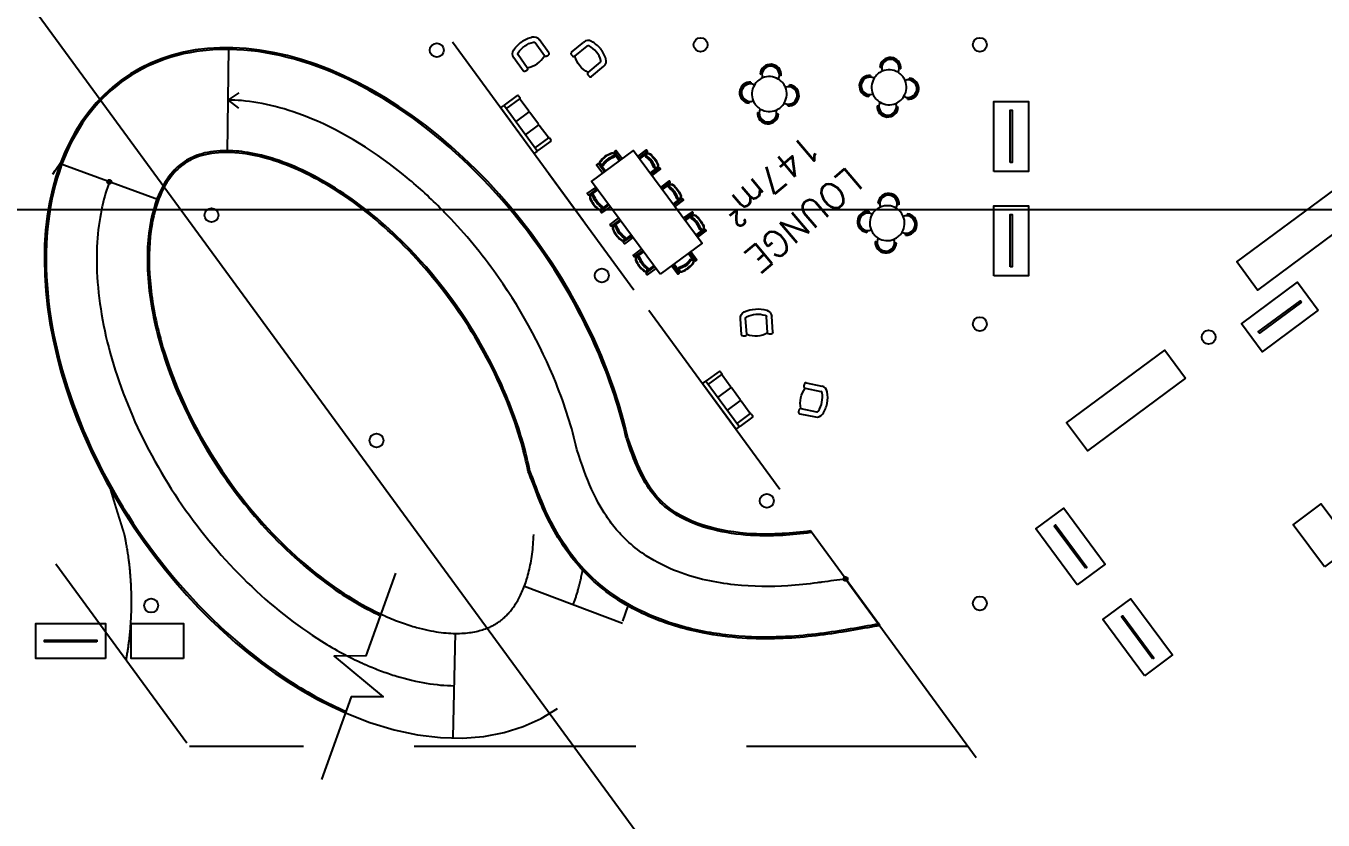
# Model space of a CAD drawing. Header units: millimetres. Extents: x 55520 to 96084, y -58491 to -49645.
# Drawn here: x 59555.19 to 59592.36, y -57762.87 to -57740.13 of the extents above; entities that cross this region are included whole.
import ezdxf

# ---------------------------------------------------------------- set-up
doc = ezdxf.new("R2010")
doc.units = ezdxf.units.MM
doc.linetypes.add('HIDDEN', pattern=[9.525, 6.35, -3.175])
for name, color, linetype in [('Alvenaria Vista', 40, 'Continuous'), ('ARQ-COTAS', 1, 'Continuous'), ('ARQ-TEXTO3', 3, 'Continuous'), ('Caminhos Principais', 13, 'Continuous'), ('Esquadrias', 241, 'Continuous'), ('Linha Fina', 100, 'Continuous'), ('Mobiliário_cinza', 254, 'Continuous'), ('Pilares', 181, 'Continuous'), ('Projeção', 60, 'HIDDEN')]:
    doc.layers.add(name, color=color, linetype=linetype)
doc.styles.add('ROMANS', font='romans.shx')

# ---------------------------------------------------------------- blocks, each defined once
blk = doc.blocks.new('Expo_1')
blk.add_lwpolyline([(55979.651, -57955.975), (55981.651, -57955.975), (55981.651, -57956.975), (55979.651, -57956.975)], close=True)
at = {"layer": 'Esquadrias'}
blk.add_lwpolyline([(55979.901, -57956.45), (55981.401, -57956.45), (55981.401, -57956.5), (55979.901, -57956.5)], close=True, dxfattribs=at)
blk = doc.blocks.new('mesa-copa-1')
for p, q in [((-0.593, 0.536), (-0.613, 0.555)), ((-0.544, 0.584), (-0.564, 0.603)), ((-0.184, 0.601), (-0.202, 0.582)), ((0.168, 0.61), (0.187, 0.591)), ((0.536, 0.593), (0.555, 0.613)), ((0.584, 0.544), (0.603, 0.564)), ((-0.61, 0.168), (-0.591, 0.187)), ((0.601, 0.184), (0.582, 0.202)), ((-0.601, -0.184), (-0.582, -0.202)), ((0.61, -0.168), (0.591, -0.187)), ((-0.584, -0.544), (-0.603, -0.564)), ((-0.536, -0.593), (-0.555, -0.613)), ((-0.168, -0.61), (-0.187, -0.591)), ((0.184, -0.601), (0.202, -0.582)), ((0.544, -0.584), (0.564, -0.603)), ((0.593, -0.536), (0.613, -0.555))]:
    blk.add_line(p, q)
for centre, radius, start, end in [((-0.395, 0.383), 0.304, 45.7426, 225), ((-0.395, 0.383), 0.277, 141.5942, 225), ((-0.395, 0.383), 0.25, 142.2022, 250.7613), ((-0.395, 0.383), 0.277, 137.4499, 141.5942), ((-0.395, 0.383), 0.277, 131.6623, 137.4499), ((-0.395, 0.383), 0.25, 137.6067, 142.2022), ((-0.395, 0.383), 0.277, 127.4996, 131.6623), ((-0.395, 0.383), 0.25, 131.1911, 137.6067), ((-0.395, 0.383), 0.277, 45.7426, 127.4996), ((-0.395, 0.383), 0.25, 126.5706, 131.1911), ((-0.395, 0.383), 0.25, 21.0509, 126.5706), ((0, 0), 0.5, 108.9257, 162.8866), ((0, 0), 0.5, 72.8866, 108.9257), ((0.383, 0.395), 0.25, 52.2022, 160.7613), ((0, 0), 0.5, 18.9257, 72.8866), ((0.383, 0.395), 0.304, 315.7426, 135), ((0.383, 0.395), 0.277, 51.5942, 135), ((0.383, 0.395), 0.25, 291.0509, 36.5706), ((0.383, 0.395), 0.25, 47.6067, 52.2022), ((0.383, 0.395), 0.25, 41.1911, 47.6067), ((0.383, 0.395), 0.277, 47.4499, 51.5942), ((0.383, 0.395), 0.277, 41.6623, 47.4499), ((0.383, 0.395), 0.25, 36.5706, 41.1911), ((0.383, 0.395), 0.277, 315.7426, 37.4996), ((0.383, 0.395), 0.277, 37.4996, 41.6623), ((0, 0), 0.5, 162.8866, 198.9257), ((0, 0), 0.5, 342.8866, 18.9257), ((-0.383, -0.395), 0.304, 135.7426, 315), ((-0.383, -0.395), 0.277, 135.7426, 217.4996), ((-0.383, -0.395), 0.25, 111.0509, 216.5706), ((0, 0), 0.5, 198.9257, 252.8866), ((0, 0), 0.5, 288.9257, 342.8866), ((0.395, -0.383), 0.304, 225.7426, 45), ((0.395, -0.383), 0.25, 322.2022, 70.7613), ((0.395, -0.383), 0.277, 321.5942, 45), ((-0.383, -0.395), 0.277, 217.4996, 221.6623), ((-0.383, -0.395), 0.277, 221.6623, 227.4499), ((-0.383, -0.395), 0.25, 216.5706, 221.1911), ((-0.383, -0.395), 0.25, 221.1911, 227.6067), ((-0.383, -0.395), 0.277, 227.4499, 231.5942), ((-0.383, -0.395), 0.277, 231.5942, 315), ((-0.383, -0.395), 0.25, 227.6067, 232.2022), ((-0.383, -0.395), 0.25, 232.2022, 340.7613), ((0, 0), 0.5, 252.8866, 288.9257), ((0.395, -0.383), 0.25, 201.0509, 306.5706), ((0.395, -0.383), 0.277, 225.7426, 307.4996), ((0.395, -0.383), 0.25, 306.5706, 311.1911), ((0.395, -0.383), 0.25, 311.1911, 317.6067), ((0.395, -0.383), 0.277, 307.4996, 311.6623), ((0.395, -0.383), 0.25, 317.6067, 322.2022), ((0.395, -0.383), 0.277, 311.6623, 317.4499), ((0.395, -0.383), 0.277, 317.4499, 321.5942)]:
    blk.add_arc(centre, radius, start, end)
blk = doc.blocks.new('sofá-3l-5')
for p, q in [((-1.025, 0), (1.025, 0)), ((-1.05, -0.125), (-1.05, -0.025)), ((-1.05, -0.775), (-1.05, -0.175)), ((-1.025, -0.15), (1.025, -0.15)), ((-0.9, -0.775), (-0.9, -0.15)), ((-0.3, -0.15), (-0.3, -0.75)), ((0.3, -0.15), (0.3, -0.75)), ((0.9, -0.15), (0.9, -0.775)), ((1.05, -0.025), (1.05, -0.125)), ((1.05, -0.175), (1.05, -0.775)), ((-0.925, -0.8), (-1.025, -0.8)), ((-0.875, -0.775), (-0.325, -0.775)), ((-0.275, -0.775), (0.275, -0.775)), ((0.325, -0.775), (0.875, -0.775)), ((1.025, -0.8), (0.925, -0.8))]:
    blk.add_line(p, q)
for centre, start, end in [((-1.025, -0.025), 90, 180), ((-1.025, -0.125), 180, 270), ((-1.025, -0.175), 90, 180), ((-0.925, -0.175), 0, 90), ((0.925, -0.175), 90, 180), ((1.025, -0.025), 0, 90), ((1.025, -0.125), 270, 0), ((1.025, -0.175), 0, 90), ((-1.025, -0.775), 180, 270), ((-0.925, -0.775), 270, 0), ((-0.875, -0.75), 180, 270), ((-0.325, -0.75), 270, 360), ((-0.275, -0.75), 180, 270), ((0.275, -0.75), 270, 360), ((0.325, -0.75), 180, 270), ((0.875, -0.75), 270, 360), ((0.925, -0.775), 180, 270), ((1.025, -0.775), 270, 0)]:
    blk.add_arc(centre, 0.025, start, end)
blk = doc.blocks.new('polt-2')
for p, q in [((-0.45, -0.701), (-0.45, -0.247)), ((-0.3, -0.701), (-0.3, -0.247)), ((0.3, -0.701), (0.3, -0.247)), ((0.45, -0.701), (0.45, -0.247)), ((-0.4, -0.751), (-0.35, -0.751)), ((0.35, -0.751), (0.4, -0.751))]:
    blk.add_line(p, q)
blk.add_lwpolyline([(0.3, -0.701, -0.228198), (-0.3, -0.701, -0.628402)], format="xyb")
for centre, radius, start, end in [((0, -0.05), 0.05, 89.9104, 90.0896), ((-0.25, -0.247), 0.2, 111.267, 180), ((0.001, -0.893), 0.893, 90.0896, 111.267), ((-0.25, -0.247), 0.05, 111.267, 180), ((0.001, -0.893), 0.743, 90.0896, 111.267), ((-0.001, -0.893), 0.893, 68.733, 89.9104), ((-0.001, -0.893), 0.743, 68.733, 89.9104), ((0.25, -0.247), 0.05, 0, 68.733), ((0.25, -0.247), 0.2, 0, 68.733), ((-0.4, -0.701), 0.05, 180, 270), ((-0.35, -0.701), 0.05, 270, 0), ((0.35, -0.701), 0.05, 180, 270), ((0.4, -0.701), 0.05, 270, 0)]:
    blk.add_arc(centre, radius, start, end)
blk = doc.blocks.new('cadeira cortada')
for points in [[(253.53, -365.944), (253.53, -365.67), (253.48, -365.67), (253.48, -365.944)], [(254.105, -365.944), (254.105, -365.67), (254.055, -365.67), (254.055, -365.944)]]:
    blk.add_lwpolyline(points)
for points in [[(253.563, -365.944), (253.563, -365.726, -0.34754), (253.624, -365.648, -0.116963), (253.961, -365.648, -0.34754), (254.023, -365.726), (254.023, -365.944)], [(254.023, -365.759, -0.342833), (253.969, -365.784, 0.050886), (253.793, -365.755, 0.050886), (253.617, -365.784, -0.342833), (253.563, -365.759)]]:
    blk.add_lwpolyline(points, format="xyb")
blk.add_lwpolyline([(254.023, -365.726, -0.342833), (253.969, -365.751, 0.050886), (253.793, -365.721, 0.050886), (253.617, -365.751, -0.342833), (253.563, -365.726, -0.272556), (253.628, -365.662, -0.116963), (253.958, -365.662, -0.272556)], format="xyb", close=True)

msp = doc.modelspace()

# ---------------------------------------------------------------- linework, layer by layer
at = {"layer": 'Alvenaria Vista'}
for p, q in [((59560.973, -57743.752), (59561.005, -57740.752)), ((59558.994, -57745.107), (59556.174, -57744.082)), ((59579.654, -57757.303), (59577.668, -57754.592))]:
    msp.add_line(p, q, dxfattribs=at)
at = {"layer": 'Alvenaria Vista', "color": 100}
for q in [(59561.305, -57742.044), (59561.285, -57742.488)]:
    msp.add_line((59560.989, -57742.252), q, dxfattribs=at)
for centre in [(59557.584, -57744.594), (59578.676, -57755.968)]:
    msp.add_circle(centre, 0.0588, dxfattribs=at)
at = {"layer": 'Alvenaria Vista'}
msp.add_ellipse((59564.234, -57750.64), major_axis=(6.189, -9.043), ratio=0.646155, start_param=1.024414, end_param=5.482483, dxfattribs=at)
for points, knots in [([(59423.514, -57798.825), (59463.082, -57747.087), (59502.65, -57695.348), (59542.218, -57643.61), (59549.466, -57636.301), (59556.714, -57628.992), (59563.963, -57621.683), (59574.888, -57615.418), (59585.813, -57609.153), (59596.738, -57602.887), (59607.709, -57603.663), (59618.68, -57604.438), (59629.651, -57605.213), (59666.163, -57648.985), (59702.675, -57692.757), (59739.187, -57736.529), (59752.038, -57750.994), (59764.89, -57765.458), (59777.742, -57779.923)], [20.322416, 20.322416, 20.322416, 20.322416, 21.305376, 21.305376, 21.305376, 22.305376, 22.305376, 22.305376, 23.305376, 23.305376, 23.305376, 24.305376, 24.305376, 24.305376, 25.305376, 25.305376, 25.305376, 25.593369, 25.593369, 25.593369, 25.593369]), ([(59569.581, -57752.889), (59569.529, -57752.626), (59569.465, -57752.357), (59569.162, -57751.285), (59568.825, -57750.45), (59567.961, -57748.829), (59567.434, -57748.043), (59566.258, -57746.62), (59565.609, -57745.985), (59564.287, -57744.941), (59563.613, -57744.532), (59562.36, -57743.972), (59561.783, -57743.821), (59560.954, -57743.735), (59560.657, -57743.752), (59560.174, -57743.847), (59559.987, -57743.921), (59559.663, -57744.114), (59559.522, -57744.233), (59559.248, -57744.569), (59559.116, -57744.789), (59558.891, -57745.374), (59558.8, -57745.738), (59558.71, -57746.595), (59558.71, -57747.088), (59558.827, -57748.161), (59558.943, -57748.739), (59559.386, -57750.229), (59559.789, -57751.161), (59560.818, -57752.942), (59561.445, -57753.791), (59562.82, -57755.271), (59563.567, -57755.902), (59564.653, -57756.608), (59564.999, -57756.8), (59565.334, -57756.959)], [0.985035, 0.985035, 0.985035, 0.985035, 1.090959, 1.090959, 1.400747, 1.400747, 1.710536, 1.710536, 2.020325, 2.020325, 2.330114, 2.330114, 2.639902, 2.639902, 2.870005, 2.870005, 3.100108, 3.100108, 3.330212, 3.330212, 3.560315, 3.560315, 3.790418, 3.790418, 4.020521, 4.020521, 4.250624, 4.250624, 4.595067, 4.595067, 4.93951, 4.93951, 5.283954, 5.283954, 5.44761, 5.44761, 5.44761, 5.44761]), ([(59577.668, -57754.592), (59577.132, -57754.663), (59575.663, -57754.774), (59573.28, -57754.176), (59572.675, -57752.617), (59572.442, -57751.922)], [1.239355, 1.239355, 1.239355, 1.239355, 2.872068, 5.63994, 7.723486, 7.723486, 7.723486, 7.723486]), ([(59579.654, -57757.303), (59579.628, -57757.308), (59579.602, -57757.312), (59579.576, -57757.317), (59579.52, -57757.327), (59579.465, -57757.337), (59579.408, -57757.347), (59579.15, -57757.393), (59578.874, -57757.443), (59578.039, -57757.576), (59577.433, -57757.656), (59576.091, -57757.7), (59575.358, -57757.666), (59574.114, -57757.422), (59573.63, -57757.288), (59572.637, -57756.873), (59572.125, -57756.59), (59571.421, -57756.007), (59571.206, -57755.797), (59570.839, -57755.377), (59570.682, -57755.164), (59570.24, -57754.488), (59570.037, -57754.046), (59569.766, -57753.368), (59569.676, -57753.109), (59569.581, -57752.889)], [-0.255926, -0.255926, -0.255926, -0.255926, -0.175043, -0.175043, -0.175043, 0, 0, 0, 0.79477, 0.79477, 2.24682, 2.24682, 3.69887, 3.69887, 4.572383, 4.572383, 5.445895, 5.445895, 5.836108, 5.836108, 6.226321, 6.226321, 7.099747, 7.099747, 7.723486, 7.723486, 7.723486, 7.723486]), ([(59579.645, -57757.254), (59579.62, -57757.258), (59579.594, -57757.263), (59579.568, -57757.268), (59579.568, -57757.268), (59579.568, -57757.268)], [-0.25592593, -0.25592593, -0.25592593, -0.25592593, -0.17585223, -0.17585223, -0.1750434, -0.1750434, -0.1750434, -0.1750434])]:
    msp.add_open_spline(points, degree=3, knots=knots, dxfattribs=at)
at = {"layer": 'Alvenaria Vista', "color": 100}
for points, knots in [([(59572.394, -57751.933), (59572.229, -57751.216), (59571.998, -57750.489), (59571.17, -57748.444), (59570.425, -57747.144), (59568.642, -57744.803), (59567.603, -57743.762), (59565.399, -57742.109), (59564.235, -57741.497), (59561.97, -57740.799), (59560.871, -57740.713), (59558.915, -57741.079), (59558.059, -57741.529), (59556.72, -57742.894), (59556.239, -57743.81), (59555.731, -57745.963), (59555.704, -57747.2), (59556.114, -57749.795), (59556.55, -57751.152), (59557.815, -57753.766), (59558.643, -57755.022), (59560.558, -57757.229), (59561.643, -57758.18), (59563.297, -57759.239), (59563.833, -57759.527), (59564.368, -57759.761)], [1.024414, 1.024414, 1.024414, 1.024414, 1.24454, 1.24454, 1.649382, 1.649382, 2.054224, 2.054224, 2.459066, 2.459066, 2.863908, 2.863908, 3.26875, 3.26875, 3.673592, 3.673592, 4.078434, 4.078434, 4.483276, 4.483276, 4.888118, 4.888118, 5.292959, 5.292959, 5.482483, 5.482483, 5.482483, 5.482483]), ([(59567.117, -57745.398), (59566.794, -57745.071), (59566.461, -57744.764), (59565.224, -57743.738), (59564.281, -57743.162), (59562.668, -57742.493), (59561.984, -57742.324), (59561.237, -57742.259), (59561.112, -57742.253), (59560.989, -57742.252)], [8.0501335, 8.0501335, 8.0501335, 8.0501335, 8.1920309, 8.1920309, 8.565662, 8.565662, 8.860441, 8.860441, 8.9218052, 8.9218052, 8.9218052, 8.9218052]), ([(59569.63, -57752.879), (59569.527, -57752.354), (59569.372, -57751.802), (59568.962, -57750.686), (59568.709, -57750.121), (59567.815, -57748.46), (59567.042, -57747.402), (59565.581, -57745.894), (59564.937, -57745.355), (59563.661, -57744.502), (59563.03, -57744.187), (59561.886, -57743.79), (59561.374, -57743.705), (59560.679, -57743.7), (59560.441, -57743.734), (59560.045, -57743.843), (59559.884, -57743.918), (59559.597, -57744.104), (59559.469, -57744.219), (59559.201, -57744.549), (59559.064, -57744.779), (59558.813, -57745.446), (59558.711, -57745.911), (59558.652, -57747.019), (59558.695, -57747.659), (59558.958, -57749.033), (59559.178, -57749.765), (59559.786, -57751.236), (59560.173, -57751.974), (59561.08, -57753.374), (59561.599, -57754.038), (59562.802, -57755.315), (59563.498, -57755.904), (59564.568, -57756.618), (59564.947, -57756.831), (59565.312, -57757.004)], [0.985035, 0.985035, 0.985035, 0.985035, 1.196013, 1.196013, 1.406991, 1.406991, 1.828948, 1.828948, 2.125678, 2.125678, 2.422408, 2.422408, 2.719139, 2.719139, 2.923285, 2.923285, 3.127431, 3.127431, 3.331578, 3.331578, 3.565825, 3.565825, 3.842563, 3.842563, 4.1193, 4.1193, 4.396037, 4.396037, 4.672774, 4.672774, 4.949511, 4.949511, 5.270114, 5.270114, 5.44761, 5.44761, 5.44761, 5.44761]), ([(59557.584, -57744.594), (59557.506, -57744.803), (59557.44, -57745.027), (59557.386, -57745.265), (59557.376, -57745.309), (59557.366, -57745.353), (59557.357, -57745.398)], [9.7747928, 9.7747928, 9.7747928, 9.7747928, 9.8859179, 9.8859179, 9.8859179, 9.9063126, 9.9063126, 9.9063126, 9.9063126]), ([(59557.357, -57745.398), (59557.298, -57745.689), (59557.257, -57745.999), (59557.192, -57747.051), (59557.25, -57747.858), (59557.588, -57749.548), (59557.867, -57750.429), (59558.626, -57752.173), (59559.106, -57753.035), (59560.221, -57754.651), (59560.856, -57755.404), (59562.215, -57756.728), (59562.938, -57757.299), (59564.058, -57757.997), (59564.452, -57758.208), (59564.839, -57758.383)], [9.906314, 9.906314, 9.906314, 9.906314, 10.039557, 10.039557, 10.334336, 10.334336, 10.629115, 10.629115, 10.923894, 10.923894, 11.218673, 11.218673, 11.513452, 11.513452, 11.672972, 11.672972, 11.672972, 11.672972]), ([(59578.676, -57755.968), (59578.451, -57755.999), (59578.226, -57756.03), (59578, -57756.061), (59577.956, -57756.067), (59577.911, -57756.073), (59577.866, -57756.079), (59577.594, -57756.115), (59577.311, -57756.145), (59576.536, -57756.195), (59576.025, -57756.194), (59574.96, -57756.078), (59574.409, -57755.966), (59573.561, -57755.641), (59573.259, -57755.495), (59572.796, -57755.194), (59572.629, -57755.067), (59572.343, -57754.809), (59572.223, -57754.684), (59572.009, -57754.432), (59571.913, -57754.303), (59571.653, -57753.914), (59571.516, -57753.652), (59571.243, -57753.049), (59571.125, -57752.712), (59570.98, -57752.258), (59570.837, -57751.635), (59570.636, -57750.996), (59569.936, -57749.25), (59569.326, -57748.149), (59568.164, -57746.547), (59567.691, -57745.986), (59567.19, -57745.472), (59567.166, -57745.447), (59567.142, -57745.422), (59567.117, -57745.398)], [0, 0, 0, 0, 0.622301, 0.622301, 0.622301, 0.745541, 0.745541, 0.745541, 1.495148, 1.495148, 2.729181, 2.729181, 3.963213, 3.963213, 4.650841, 4.650841, 5.056701, 5.056701, 5.378733, 5.378733, 5.700764, 5.700764, 6.344827, 6.344827, 7.229672, 7.229672, 7.229672, 7.444769, 7.444769, 7.8184, 7.8184, 8.039371, 8.039371, 8.039371, 8.050133, 8.050133, 8.050133, 8.050133]), ([(59577.675, -57754.642), (59577.411, -57754.677), (59577.145, -57754.705), (59576.528, -57754.74), (59576.174, -57754.74), (59575.453, -57754.68), (59575.088, -57754.62), (59574.38, -57754.419), (59574.038, -57754.275), (59573.518, -57753.931), (59573.322, -57753.751), (59572.996, -57753.335), (59572.862, -57753.101), (59572.611, -57752.562), (59572.5, -57752.252), (59572.395, -57751.938)], [1.239355, 1.239355, 1.239355, 1.239355, 2.039894, 2.039894, 3.0672, 3.0672, 4.094507, 4.094507, 5.165368, 5.165368, 5.974636, 5.974636, 6.783905, 6.783905, 7.723486, 7.723486, 7.723486, 7.723486]), ([(59579.399, -57757.298), (59579.15, -57757.342), (59578.885, -57757.39), (59578.037, -57757.527), (59577.399, -57757.611), (59576.233, -57757.643), (59575.748, -57757.628), (59574.778, -57757.511), (59574.296, -57757.42), (59573.407, -57757.147), (59573.005, -57756.989), (59572.297, -57756.609), (59571.995, -57756.413), (59571.463, -57755.98), (59571.229, -57755.751), (59570.835, -57755.293), (59570.669, -57755.061), (59570.173, -57754.272), (59569.967, -57753.749), (59569.739, -57753.147), (59569.684, -57753.001), (59569.627, -57752.869)], [0, 0, 0, 0, 0.766039, 0.766039, 2.298117, 2.298117, 3.284239, 3.284239, 4.186304, 4.186304, 4.896301, 4.896301, 5.427389, 5.427389, 5.856371, 5.856371, 6.285353, 6.285353, 7.352297, 7.352297, 7.723486, 7.723486, 7.723486, 7.723486])]:
    msp.add_open_spline(points, degree=3, knots=knots, dxfattribs=at)
at = {"layer": 'Alvenaria Vista'}
msp.add_open_spline([(59579.568, -57757.268), (59579.512, -57757.278), (59579.456, -57757.288), (59579.399, -57757.298)], degree=3, dxfattribs=at)
at = {"layer": 'ARQ-COTAS'}
msp.add_line((59570.163, -57744.344), (59572.611, -57747.687), dxfattribs=at)
for points in [[(59508.38, -57670.901), (59506.226, -57672.479), (59597.512, -57797.116), (59599.666, -57795.538)], [(59662.803, -57741.767), (59662.803, -57745.398), (59456.552, -57745.398), (59456.552, -57741.767)]]:
    msp.add_lwpolyline(points, dxfattribs=at)
at = {"layer": 'Caminhos Principais'}
msp.add_open_spline([(59468.795, -57754.431), (59467.074, -57764.742), (59465.303, -57775.176), (59462.064, -57789.642), (59461.1, -57793.6), (59459.873, -57798.086), (59459.725, -57798.618), (59459.575, -57799.149), (59460.331, -57799.047), (59461.086, -57798.941), (59463.238, -57798.631), (59464.634, -57798.418), (59467.067, -57798.023), (59468.105, -57797.846), (59470.198, -57797.475), (59471.252, -57797.282), (59474.432, -57796.684), (59476.577, -57796.262), (59483.073, -57794.973), (59487.485, -57794.085), (59496.424, -57792.532), (59500.95, -57791.866), (59510.087, -57791.071), (59514.699, -57790.94), (59521.304, -57791.39), (59523.282, -57791.606), (59526.537, -57792.121), (59527.816, -57792.364), (59530.362, -57792.937), (59531.622, -57793.265), (59535.362, -57794.362), (59537.8, -57795.247), (59544.907, -57798.271), (59549.409, -57800.787), (59557.995, -57806.514), (59562.079, -57809.725), (59569.854, -57816.575), (59573.546, -57820.214), (59580.692, -57827.825), (59584.122, -57831.794), (59590.662, -57839.789), (59593.774, -57843.815), (59602.016, -57854.776), (59606.955, -57861.674), (59616.869, -57874.913), (59621.844, -57881.252), (59628.317, -57888.434), (59629.525, -57889.731), (59632.002, -57892.31), (59633.266, -57893.59), (59635.553, -57895.857), (59636.566, -57896.847), (59637.591, -57897.836)], degree=3, knots=[0, 0, 0, 0, 31.409672, 31.409672, 43.166399, 43.166399, 44.747182, 44.747182, 44.747182, 47.085017, 47.085017, 51.415951, 51.415951, 54.631835, 54.631835, 57.847718, 57.847718, 64.279485, 64.279485, 77.14302, 77.14302, 90.006555, 90.006555, 102.870089, 102.870089, 108.357779, 108.357779, 111.907941, 111.907941, 115.458102, 115.458102, 122.558426, 122.558426, 136.634764, 136.634764, 150.711102, 150.711102, 164.787441, 164.787441, 179.466026, 179.466026, 194.144612, 194.144612, 219.586913, 219.586913, 245.029215, 245.029215, 250.783382, 250.783382, 256.537549, 256.537549, 261.016004, 261.016004, 261.016004, 261.016004], dxfattribs=at)
msp.add_rational_spline([(59465.536, -57755.733), (59464.665, -57760.937), (59463.775, -57766.158), (59461.998, -57775.689), (59461.138, -57779.995), (59459.149, -57788.981), (59458.003, -57793.67), (59456.688, -57798.336), (59456.687, -57798.337), (59456.687, -57798.339), (59456.686, -57798.341), (59456.549, -57798.828), (59456.412, -57799.316), (59456.274, -57799.803), (59456.088, -57800.466), (59456.238, -57801.138), (59456.69, -57801.658), (59457.142, -57802.177), (59457.786, -57802.42), (59458.469, -57802.327), (59458.971, -57802.259), (59459.474, -57802.191), (59459.976, -57802.122), (59459.977, -57802.122), (59459.978, -57802.122), (59459.979, -57802.122), (59462.007, -57801.847), (59464.035, -57801.55), (59467.684, -57800.965), (59469.305, -57800.685), (59472.577, -57800.09), (59474.225, -57799.776), (59479.194, -57798.808), (59482.544, -57798.127), (59489.29, -57796.822), (59492.688, -57796.197), (59500.813, -57794.925), (59505.554, -57794.364), (59514.191, -57793.994), (59518.089, -57794.071), (59523.63, -57794.688), (59525.292, -57794.939), (59528.599, -57795.59), (59530.241, -57795.991), (59533.478, -57796.931), (59535.076, -57797.47), (59539.806, -57799.273), (59542.874, -57800.723), (59548.837, -57804.022), (59551.733, -57805.872), (59560.553, -57812.157), (59566.176, -57817.142), (59573.459, -57824.485), (59575.446, -57826.594), (59579.301, -57830.855), (59581.169, -57833.009), (59586.627, -57839.517), (59590.069, -57843.913), (59600.566, -57857.782), (59607.208, -57867.248), (59616.065, -57878.647), (59618.039, -57881.115), (59621.79, -57885.608), (59623.557, -57887.648), (59626.633, -57891.032), (59627.922, -57892.402), (59630.557, -57895.12), (59631.898, -57896.466), (59633.929, -57898.463), (59634.604, -57899.121), (59635.283, -57899.778)], [1, 1, 1, 1, 1, 1, 1, 1, 1, 1, 1, 1, 1, 1, 0.919934982122, 0.919934982122, 1, 0.919934982122, 0.919934982122, 1, 1, 1, 1, 1, 1, 1, 1, 1, 1, 1, 1, 1, 1, 1, 1, 1, 1, 1, 1, 1, 1, 1, 1, 1, 1, 1, 1, 1, 1, 1, 1, 1, 1, 1, 1, 1, 1, 1, 1, 1, 1, 1, 1, 1, 1, 1, 1, 1, 1, 1, 1], degree=3, knots=[3.300707, 3.300707, 3.300707, 3.300707, 19.146239, 19.146239, 32.144713, 32.144713, 46.223275, 46.223275, 46.223275, 46.228431, 46.228431, 46.228431, 47.699367, 47.699367, 47.699367, 48.689646, 48.689646, 48.689646, 49.679925, 49.679925, 49.679925, 51.2199, 51.2199, 51.2199, 51.223127, 51.223127, 51.223127, 57.437436, 57.437436, 62.387255, 62.387255, 67.337074, 67.337074, 77.236711, 77.236711, 87.136349, 87.136349, 100.830346, 100.830346, 112.094135, 112.094135, 116.932256, 116.932256, 121.770377, 121.770377, 126.608498, 126.608498, 136.284741, 136.284741, 145.960983, 145.960983, 166.649698, 166.649698, 174.738056, 174.738056, 182.826415, 182.826415, 199.003131, 199.003131, 233.856655, 233.856655, 243.71926, 243.71926, 252.24399, 252.24399, 258.231325, 258.231325, 264.218659, 264.218659, 267.16835, 267.16835, 267.16835, 267.16835], dxfattribs=at)
at = {"layer": 'Linha Fina', "linetype": 'Continuous'}
msp.add_lwpolyline([(59565.784, -57755.806), (59564.935, -57758.172), (59564.021, -57758.176), (59565.426, -57759.345), (59564.512, -57759.349), (59563.663, -57761.715)], dxfattribs=at)
at = {"layer": 'Mobiliário_cinza'}
for points in [[(59573.361, -57747.24), (59571.397, -57744.588), (59572.602, -57743.696), (59574.566, -57746.347)], [(59593.294, -57745.61), (59590.481, -57747.693), (59589.886, -57746.889), (59592.699, -57744.806)], [(59588.416, -57750.217), (59585.603, -57752.3), (59585.008, -57751.496), (59587.821, -57749.413)], [(59592.393, -57755.619), (59591.5, -57754.414), (59592.303, -57753.819), (59593.196, -57755.024)], [(59559.712, -57758.243), (59558.212, -57758.243), (59558.212, -57757.243), (59559.712, -57757.243)]]:
    msp.add_lwpolyline(points, close=True, dxfattribs=at)
at = {"layer": 'Pilares'}
for centre in [(59566.964, -57740.823), (59574.523, -57740.668), (59582.523, -57740.668), (59560.51, -57745.55), (59571.691, -57747.277), (59582.523, -57748.668), (59589.078, -57749.043), (59565.237, -57752.004), (59576.418, -57753.731), (59558.783, -57756.731), (59582.523, -57756.668)]:
    msp.add_circle(centre, 0.2, dxfattribs=at)
at = {"layer": 'Projeção'}
for p, q in [((59550.527, -57717.535), (59591.889, -57774.008)), ((59544.792, -57740.168), (59559.88, -57760.768)), ((59569.473, -57756.175), (59572.281, -57757.231)), ((59567.493, -57757.514), (59567.427, -57760.513)), ((59582.192, -57760.768), (59559.88, -57760.768))]:
    msp.add_line(p, q, dxfattribs=at)
msp.add_ellipse((59564.234, -57750.64), major_axis=(6.189, -9.043), ratio=0.646155, start_param=5.482234, end_param=6.772515, dxfattribs=at)
for points, knots in [([(59554.525, -57753.457), (59554.409, -57753.005), (59554.014, -57751.232), (59553.962, -57747.791), (59555.349, -57745.304), (59556.192, -57744.034)], [2.227202, 2.227202, 2.227202, 2.227202, 3.625237, 7.661855, 12.139151, 12.139151, 12.139151, 12.139151]), ([(59565.334, -57756.959), (59565.388, -57756.984), (59565.442, -57757.009), (59565.495, -57757.033), (59565.807, -57757.171), (59566.107, -57757.28), (59566.833, -57757.481), (59567.229, -57757.53), (59567.886, -57757.525), (59568.146, -57757.473), (59568.498, -57757.345), (59568.618, -57757.283), (59568.728, -57757.207), (59568.859, -57757.118), (59568.978, -57757.009), (59569.21, -57756.719), (59569.322, -57756.536), (59569.522, -57756.068), (59569.608, -57755.784), (59569.724, -57755.117), (59569.753, -57754.734), (59569.736, -57753.975), (59569.703, -57753.613), (59569.642, -57753.233), (59569.624, -57753.12), (59569.604, -57753.005), (59569.581, -57752.889)], [0, 0, 0, 0, 0.026463, 0.026463, 0.026463, 0.180782, 0.180782, 0.425743, 0.425743, 0.670705, 0.670705, 0.83557, 0.83557, 0.83557, 1.030863, 1.030863, 1.226155, 1.226155, 1.421448, 1.421448, 1.61674, 1.61674, 1.773687, 1.773687, 1.773687, 1.820525, 1.820525, 1.820525, 1.820525]), ([(59570.877, -57756.703), (59570.925, -57756.574), (59570.969, -57756.441), (59571.061, -57756.117), (59571.106, -57755.922), (59571.142, -57755.719)], [0.4246903, 0.4246903, 0.4246903, 0.4246903, 0.4933045, 0.4933045, 0.5840723, 0.5840723, 0.5840723, 0.5840723]), ([(59564.839, -57758.383), (59564.892, -57758.407), (59564.944, -57758.43), (59564.997, -57758.452), (59565.272, -57758.57), (59565.543, -57758.67), (59566.397, -57758.931), (59566.954, -57759.019), (59567.46, -57759.027)], [11.6729739, 11.6729739, 11.6729739, 11.6729739, 11.6945609, 11.6945609, 11.6945609, 11.8082308, 11.8082308, 12.0601939, 12.0601939, 12.0601939, 12.0601939])]:
    msp.add_open_spline(points, degree=3, knots=knots, dxfattribs=at)
msp.add_rational_spline([(59558.068, -57758.294), (59558.286, -57757.096), (59558.269, -57755.879), (59558.018, -57754.688), (59557.914, -57754.359), (59557.814, -57754.041), (59557.688, -57753.624), (59557.655, -57753.516), (59557.624, -57753.409)], [1, 0.987471090121, 0.987471090121, 1, 1, 1, 1, 1, 1], degree=3, knots=[0, 0, 0, 0, 0.388356, 0.388356, 0.388356, 1.423531, 1.423531, 1.790738, 1.790738, 1.790738, 1.790738], dxfattribs=at)

# ---------------------------------------------------------------- block references
at = {"layer": 'Mobiliário_cinza', "xscale": -1}
for p, rotation in [((59569.399, -57740.582), 35.15993402549507), ((59576.092, -57748.237), 4.292219391365135)]:
    msp.add_blockref('polt-2', p, dxfattribs=dict(at, rotation=rotation))
at = {"layer": 'Mobiliário_cinza'}
for name, p, rotation in [('polt-2', (59571.652, -57740.781), 309.5730958952508), ('mesa-copa-1', (59576.491, -57742.081), 220.0749756908868), ('mesa-copa-1', (59579.921, -57741.887), 220.0749756908868), ('Expo_1', (1626.946, -113723.946), 89.99999999980871), ('mesa-copa-1', (59579.868, -57745.778), 220.0749756908868), ('Expo_1', (1626.946, -113726.935), 89.99999999980871), ('Expo_1', (139071.143, -71004.102), 216.5248763174621), ('polt-2', (59578.146, -57750.939), 258.2697690413062), ('Expo_1', (46329.483, -137235.065), 126.5248763179003), ('Expo_1', (46331.408, -137237.663), 126.5248763179003), ('Expo_1', (115537.125, -115714.217), 179.9999999999172)]:
    msp.add_blockref(name, p, dxfattribs=dict(at, rotation=rotation))
for name, p, xscale, yscale, zscale, rotation in [('sofá-3l-5', (59569.273, -57743.129), 0.7692307692307693, 0.7692307692307693, 0.7692307692307693, 126.2195143721801), ('cadeira cortada', (59108.078, -57586.817), 1.100000000000001, 1.100000000000001, 1.100000000000001, 36.52487631767221), ('cadeira cortada', (59730.254, -57280.216), 1.100000000000001, 1.100000000000001, 1.100000000000001, 306.5248763176027), ('cadeira cortada', (59730.909, -57281.1), 1.100000000000001, 1.100000000000001, 1.100000000000001, 306.5248763176027), ('cadeira cortada', (59082.089, -57760.268), -1.1, 1.100000000000001, 1.1, 126.5248763177416), ('cadeira cortada', (59082.744, -57761.152), -1.1, 1.100000000000001, 1.1, 126.5248763177416), ('cadeira cortada', (59731.564, -57281.984), 1.100000000000001, 1.100000000000001, 1.100000000000001, 306.5248763176027), ('cadeira cortada', (59083.399, -57762.036), -1.1, 1.100000000000001, 1.1, 126.5248763177416), ('cadeira cortada', (59589.201, -58236.429), -1.100000000000001, 1.100000000000001, 1.1, 216.524876317672), ('sofá-3l-5', (59575.057, -57751.026), 0.7692307692307693, 0.7692307692307693, 0.7692307692307693, 126.2195143721801)]:
    msp.add_blockref(name, p, dxfattribs=dict(at, xscale=xscale, yscale=yscale, zscale=zscale, rotation=rotation))

# ---------------------------------------------------------------- texts
at = {"layer": 'ARQ-TEXTO3', "color": 14, "char_height": 0.75, "attachment_point": 5, "rotation": 220.075, "style": 'ROMANS'}
for s, insert in [('147m²', (59576.549, -57744.536)), ('LOUNGE', (59577.477, -57745.695))]:
    msp.add_mtext(s, dxfattribs=dict(at, insert=insert))

doc.saveas('drawing.dxf')
